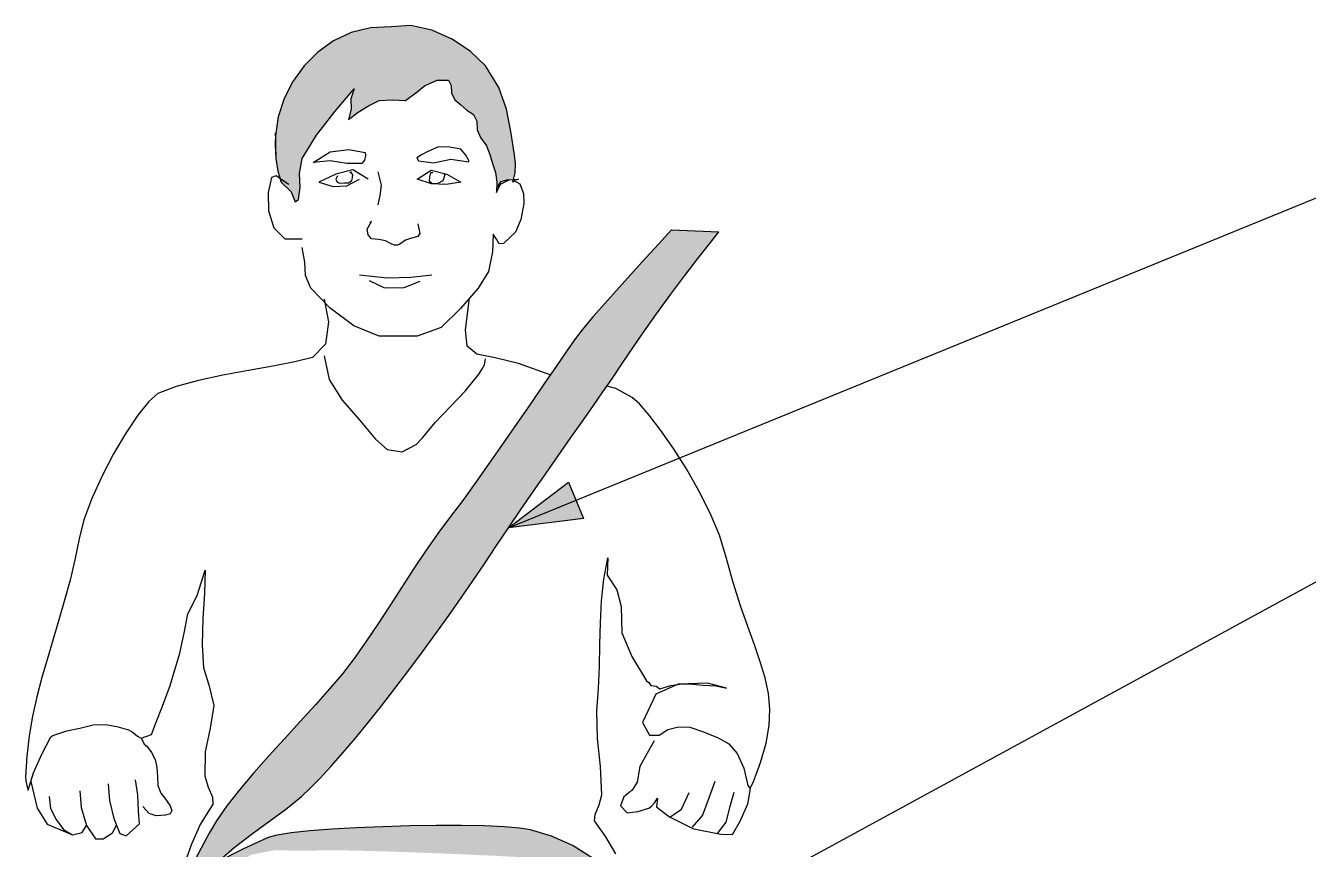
# Model space of a CAD drawing. Extents: x 0 to 170, y 0 to 235.
# Drawn here: x 36.71 to 80.63, y 115.57 to 143.79 of the extents above; entities that cross this region are included whole.
import ezdxf

# ---------------------------------------------------------------- set-up
doc = ezdxf.new("R2010")
doc.units = 0
for name, color, linetype in [('00.1-SYMBOLS', 3, 'CONTINUOUS'), ('00.3-HATCHING', 3, 'CONTINUOUS'), ('001-SYMBOLS', 2, 'CONTINUOUS'), ('01.4-CONTINUOUS-035', 7, 'CONTINUOUS')]:
    doc.layers.add(name, color=color, linetype=linetype)
doc.styles.add('Latin-2-5', font='ISOCP.SHX', dxfattribs={"height": 2.5})
doc.dimstyles.new('ISO129', dxfattribs={"dimscale": 0, "dimtxt": 2.5, "dimasz": 2.5, "dimexe": 1.5, "dimexo": 0, "dimgap": 1.5, "dimtad": 1, "dimdsep": 46, "dimlunit": 6, "dimtxsty": 'Latin-2-5', "dimcen": 2.5, "dimclrd": 256, "dimclre": 256, "dimclrt": 256, "dimaunit": 1, "dimadec": 0, "dimazin": 0, "dimtfac": 2.5, "dimtdec": 1, "dimtmove": 0, "dimatfit": 3, "dimfxl": 1, "dimtolj": 1, "dimtzin": 0, "dimarcsym": 0})

# ---------------------------------------------------------------- blocks, each defined once
blk = doc.blocks.new('FL30°')
at = {"layer": '001-SYMBOLS'}
blk.add_hatch(color=0, dxfattribs=at).paths.add_polyline_path([(0, 0), (-1, 0.268), (-1, -0.268)])
at = {"layer": '001-SYMBOLS', "color": 0}
for p, q in [((-1, 0.268), (0, 0)), ((-1, -0.268), (-1, 0.268)), ((-1, -0.268), (-1, 0.268)), ((0, 0), (-1, -0.268))]:
    blk.add_line(p, q, dxfattribs=at)

msp = doc.modelspace()

# ---------------------------------------------------------------- hatches: boundary and pattern name
at = {"layer": '00.3-HATCHING'}
for points in [[(50.369, 141.734), (50.797, 141.928), (51.184, 141.925), (51.282, 141.745), (51.284, 141.487), (51.399, 141.252), (51.608, 141.078), (51.818, 140.898), (52.045, 140.741), (52.161, 140.521), (52.17, 140.217), (52.287, 139.961), (52.487, 139.677), (52.598, 139.375), (52.691, 139.073), (52.797, 138.761), (52.844, 138.425), (52.833, 138.224), (52.99, 138.456), (53.226, 138.515), (53.315, 138.511), (53.411, 138.52), (53.464, 138.749), (53.478, 139.065), (53.444, 139.369), (53.319, 140.162), (53.168, 140.93), (52.907, 141.677), (52.448, 142.409), (51.937, 142.903), (51.308, 143.325), (50.612, 143.634), (49.899, 143.79), (49.22, 143.755), (48.514, 143.719), (47.854, 143.552), (47.25, 143.269), (46.709, 142.886), (46.241, 142.418), (45.854, 141.881), (45.556, 141.291), (45.357, 140.664), (45.264, 140.009), (45.262, 139.685), (45.277, 139.241), (45.345, 138.804), (45.453, 138.427), (45.798, 138.1), (45.933, 137.75), (46.045, 137.835), (46.104, 138.252), (46.085, 138.728), (46.179, 139.234), (46.67, 140.041), (47.303, 140.859), (47.955, 141.629), (47.847, 141.285), (47.858, 140.924), (47.767, 140.58), (48.099, 140.831), (48.448, 141.046), (48.816, 141.225), (49.259, 141.248), (49.719, 141.229), (50.108, 141.521)], [(55.356, 129.643), (55.75, 130.204), (56.124, 130.739), (56.475, 131.244), (56.799, 131.714), (57.09, 132.146), (57.345, 132.535), (57.813, 133.223), (58.305, 133.915), (58.8, 134.591), (59.281, 135.23), (59.727, 135.813), (60.12, 136.32), (60.44, 136.732), (58.826, 136.793), (58.372, 136.302), (57.817, 135.696), (57.22, 135.039), (56.639, 134.39), (56.132, 133.813), (55.758, 133.369), (55.537, 133.071), (55.238, 132.646), (54.873, 132.119), (54.456, 131.513), (54.003, 130.851), (53.527, 130.157), (53.041, 129.454), (52.561, 128.765), (52.1, 128.114), (51.672, 127.524), (51.292, 127.019), (50.856, 126.436), (50.427, 125.823), (50.005, 125.192), (49.588, 124.551), (49.175, 123.913), (48.766, 123.286), (48.36, 122.682), (47.955, 122.112), (47.552, 121.584), (47.116, 121.071), (46.629, 120.523), (46.107, 119.951), (45.568, 119.364), (45.031, 118.773), (44.512, 118.186), (44.03, 117.614), (43.602, 117.066), (43.247, 116.553), (42.995, 116.128), (42.713, 115.615), (42.408, 115.029), (42.083, 114.385), (41.744, 113.698), (41.397, 112.981), (41.249, 112.673), (41.39, 112.559), (41.471, 112.248), (41.389, 111.749), (41.637, 112.41), (41.848, 112.988), (42.036, 113.459), (42.372, 114.088), (42.8, 114.651), (43.301, 115.163), (43.852, 115.635), (44.434, 116.08), (45.025, 116.512), (45.605, 116.943), (46.153, 117.387), (46.454, 117.666), (46.794, 118.012), (47.168, 118.419), (47.572, 118.879), (47.998, 119.385), (48.443, 119.929), (48.9, 120.504), (49.833, 121.717), (50.298, 122.34), (50.755, 122.964), (51.198, 123.582), (51.622, 124.186), (52.023, 124.769), (52.395, 125.324), (52.81, 125.954), (53.236, 126.586), (53.666, 127.217), (54.097, 127.842), (54.525, 128.458), (54.946, 129.059)], [(53.628, 116.317), (53.097, 116.36), (52.422, 116.388), (51.635, 116.401), (50.771, 116.4), (49.862, 116.386), (48.942, 116.36), (48.042, 116.322), (47.197, 116.273), (46.44, 116.215), (45.803, 116.147), (45.319, 116.071), (45.022, 115.988), (44.174, 115.601), (43.301, 115.163), (42.8, 114.651), (42.372, 114.088), (42.036, 113.459), (41.919, 113.166), (42.345, 113.694), (42.924, 114.215), (43.623, 114.858), (44.429, 115.39), (45.248, 115.547), (45.981, 115.527), (46.529, 115.53), (46.79, 115.544), (47.262, 115.544), (47.906, 115.533), (48.681, 115.513), (49.546, 115.486), (50.461, 115.453), (51.385, 115.416), (52.279, 115.377), (53.101, 115.337), (53.812, 115.299), (54.37, 115.264), (54.735, 115.234), (55.385, 114.966), (55.872, 114.377), (56.309, 113.611), (56.807, 112.813), (57.067, 112.376), (57.397, 111.721), (57.773, 110.909), (58.172, 110.004), (58.573, 109.066), (58.952, 108.16), (59.286, 107.346), (59.553, 106.688), (59.73, 106.247), (59.794, 106.086), (59.605, 107.943), (60.063, 108.051), (59.309, 108.992), (59.605, 109.261), (59.402, 109.699), (59.076, 110.323), (58.672, 111.071), (58.236, 111.878), (57.812, 112.682), (57.447, 113.418), (57.184, 114.024), (56.773, 114.695), (56.173, 115.255), (55.458, 115.703), (54.703, 116.038), (53.982, 116.257)]]:
    msp.add_hatch(color=256, dxfattribs=at).paths.add_polyline_path(points)

# ---------------------------------------------------------------- linework, layer by layer
at = {"layer": '01.4-CONTINUOUS-035'}
for p, q in [((48.514, 143.719), (47.854, 143.552)), ((48.514, 143.719), (47.854, 143.552)), ((49.22, 143.755), (48.514, 143.719)), ((49.22, 143.755), (48.514, 143.719)), ((49.899, 143.79), (49.22, 143.755)), ((49.899, 143.79), (49.22, 143.755)), ((50.612, 143.634), (49.899, 143.79)), ((50.612, 143.634), (49.899, 143.79)), ((51.308, 143.325), (50.612, 143.634)), ((51.308, 143.325), (50.612, 143.634)), ((47.25, 143.269), (46.709, 142.886)), ((47.25, 143.269), (46.709, 142.886)), ((47.854, 143.552), (47.25, 143.269)), ((47.854, 143.552), (47.25, 143.269)), ((51.937, 142.903), (51.308, 143.325)), ((51.937, 142.903), (51.308, 143.325)), ((46.709, 142.886), (46.241, 142.418)), ((46.709, 142.886), (46.241, 142.418)), ((52.448, 142.409), (51.937, 142.903)), ((52.448, 142.409), (51.937, 142.903)), ((46.241, 142.418), (45.854, 141.881)), ((46.241, 142.418), (45.854, 141.881)), ((52.907, 141.677), (52.448, 142.409)), ((52.907, 141.677), (52.448, 142.409)), ((45.854, 141.881), (45.556, 141.291)), ((45.854, 141.881), (45.556, 141.291)), ((50.369, 141.734), (50.797, 141.928)), ((50.369, 141.734), (50.797, 141.928)), ((50.797, 141.928), (51.184, 141.925)), ((50.797, 141.928), (51.184, 141.925)), ((51.184, 141.925), (51.282, 141.745)), ((51.184, 141.925), (51.282, 141.745)), ((47.303, 140.859), (47.955, 141.629)), ((47.303, 140.859), (47.955, 141.629)), ((47.955, 141.629), (47.847, 141.285)), ((47.955, 141.629), (47.847, 141.285)), ((49.719, 141.229), (50.108, 141.521)), ((49.719, 141.229), (50.108, 141.521)), ((50.108, 141.521), (50.369, 141.734)), ((50.108, 141.521), (50.369, 141.734)), ((51.282, 141.745), (51.284, 141.487)), ((51.282, 141.745), (51.284, 141.487)), ((51.284, 141.487), (51.399, 141.252)), ((51.284, 141.487), (51.399, 141.252)), ((53.168, 140.93), (52.907, 141.677)), ((53.168, 140.93), (52.907, 141.677)), ((45.556, 141.291), (45.357, 140.664)), ((45.556, 141.291), (45.357, 140.664)), ((47.847, 141.285), (47.858, 140.924)), ((47.847, 141.285), (47.858, 140.924)), ((48.099, 140.831), (48.448, 141.046)), ((48.099, 140.831), (48.448, 141.046)), ((48.448, 141.046), (48.816, 141.225)), ((48.448, 141.046), (48.816, 141.225)), ((48.816, 141.225), (49.259, 141.248)), ((48.816, 141.225), (49.259, 141.248)), ((49.259, 141.248), (49.719, 141.229)), ((49.259, 141.248), (49.719, 141.229)), ((51.399, 141.252), (51.608, 141.078)), ((51.399, 141.252), (51.608, 141.078)), ((51.608, 141.078), (51.818, 140.898)), ((51.608, 141.078), (51.818, 140.898)), ((45.357, 140.664), (45.265, 140.015)), ((45.357, 140.664), (45.265, 140.015)), ((46.67, 140.041), (47.303, 140.859)), ((46.67, 140.041), (47.303, 140.859)), ((47.858, 140.924), (47.767, 140.58)), ((47.858, 140.924), (47.767, 140.58)), ((47.767, 140.58), (48.099, 140.831)), ((47.767, 140.58), (48.099, 140.831)), ((51.818, 140.898), (52.045, 140.741)), ((51.818, 140.898), (52.045, 140.741)), ((52.045, 140.741), (52.161, 140.521)), ((52.045, 140.741), (52.161, 140.521)), ((53.319, 140.162), (53.168, 140.93)), ((53.319, 140.162), (53.168, 140.93)), ((45.265, 140.122), (45.25, 139.685)), ((45.265, 140.122), (45.262, 139.685)), ((45.265, 140.094), (45.265, 140.122)), ((45.265, 140.094), (45.265, 140.122)), ((52.161, 140.521), (52.17, 140.217)), ((52.161, 140.521), (52.17, 140.217)), ((52.17, 140.217), (52.287, 139.961)), ((52.17, 140.217), (52.287, 139.961)), ((53.444, 139.369), (53.319, 140.162)), ((53.444, 139.369), (53.319, 140.162)), ((45.25, 139.685), (45.271, 139.241)), ((45.262, 139.685), (45.277, 139.241)), ((45.265, 140.061), (45.265, 140.094)), ((45.265, 140.043), (45.265, 140.094)), ((45.265, 140.015), (45.265, 140.061)), ((45.265, 140.015), (45.265, 140.043)), ((46.179, 139.234), (46.67, 140.041)), ((46.179, 139.234), (46.67, 140.041)), ((52.287, 139.961), (52.487, 139.677)), ((52.287, 139.961), (52.487, 139.677)), ((52.487, 139.677), (52.598, 139.375)), ((52.487, 139.677), (52.598, 139.375)), ((45.271, 139.241), (45.345, 138.804)), ((45.277, 139.241), (45.345, 138.804)), ((46.085, 138.728), (46.179, 139.234)), ((46.085, 138.728), (46.179, 139.234)), ((46.556, 139.1), (47.13, 139.472)), ((47.13, 139.472), (47.776, 139.544)), ((47.776, 139.544), (48.332, 139.45)), ((48.34, 139.346), (48.306, 139.177)), ((48.332, 139.45), (48.34, 139.346)), ((50.257, 139.363), (50.102, 139.267)), ((50.102, 139.267), (50.161, 139.154)), ((50.484, 139.477), (50.257, 139.363)), ((50.849, 139.635), (50.484, 139.477)), ((51.232, 139.632), (50.849, 139.635)), ((51.614, 139.557), (51.232, 139.632)), ((51.78, 139.35), (51.614, 139.557)), ((51.879, 139.173), (51.78, 139.35)), ((52.598, 139.375), (52.691, 139.073)), ((52.598, 139.375), (52.691, 139.073)), ((53.478, 139.065), (53.444, 139.369)), ((53.478, 139.065), (53.444, 139.369)), ((45.345, 138.804), (45.453, 138.427)), ((47.132, 139.159), (46.556, 139.1)), ((47.702, 139.068), (47.132, 139.159)), ((47.91, 138.848), (47.327, 138.706)), ((48.224, 139.073), (47.702, 139.068)), ((48.44, 138.535), (47.91, 138.848)), ((48.306, 139.177), (48.224, 139.073)), ((50.108, 138.535), (50.594, 138.836)), ((50.161, 139.154), (50.674, 139.087)), ((50.594, 138.836), (51.128, 138.7)), ((50.674, 139.087), (51.264, 139.212)), ((51.264, 139.212), (51.883, 139.127)), ((51.883, 139.127), (51.879, 139.173)), ((52.691, 139.073), (52.797, 138.761)), ((52.691, 139.073), (52.797, 138.761)), ((53.464, 138.749), (53.478, 139.065)), ((53.464, 138.749), (53.478, 139.065)), ((45.13, 138.589), (45.009, 138.073)), ((45.284, 138.651), (45.13, 138.589)), ((45.497, 138.499), (45.284, 138.651)), ((45.453, 138.427), (45.798, 138.1)), ((45.453, 138.427), (45.798, 138.1)), ((45.722, 138.347), (45.497, 138.499)), ((46.104, 138.252), (46.085, 138.728)), ((46.104, 138.252), (46.085, 138.728)), ((47.327, 138.706), (46.744, 138.427)), ((46.744, 138.427), (47.233, 138.282)), ((47.39, 138.643), (47.327, 138.526)), ((47.327, 138.526), (47.372, 138.427)), ((47.372, 138.427), (47.471, 138.4)), ((47.471, 138.4), (47.623, 138.403)), ((47.623, 138.403), (47.776, 138.406)), ((47.709, 138.304), (48.144, 138.535)), ((47.776, 138.406), (47.874, 138.481)), ((47.82, 138.757), (47.794, 138.75)), ((47.84, 138.77), (47.82, 138.757)), ((47.848, 138.777), (47.84, 138.77)), ((47.908, 138.682), (47.848, 138.777)), ((47.874, 138.481), (47.903, 138.576)), ((47.903, 138.576), (47.908, 138.682)), ((48.762, 138.777), (48.882, 138.329)), ((50.6, 138.375), (50.108, 138.535)), ((50.531, 138.606), (50.527, 138.473)), ((50.527, 138.473), (50.619, 138.4)), ((50.565, 138.75), (50.531, 138.606)), ((50.586, 138.75), (50.565, 138.75)), ((50.625, 138.75), (50.586, 138.75)), ((51.104, 138.354), (50.6, 138.375)), ((50.619, 138.4), (50.815, 138.381)), ((50.646, 138.75), (50.625, 138.75)), ((50.815, 138.381), (51.006, 138.482)), ((51.006, 138.482), (51.076, 138.696)), ((51.036, 138.696), (51.022, 138.696)), ((51.062, 138.696), (51.036, 138.696)), ((51.076, 138.696), (51.062, 138.696)), ((51.614, 138.427), (51.104, 138.354)), ((51.128, 138.7), (51.614, 138.427)), ((52.797, 138.761), (52.844, 138.425)), ((52.797, 138.761), (52.844, 138.425)), ((52.825, 138.212), (52.99, 138.456)), ((52.844, 138.425), (52.825, 138.078)), ((52.844, 138.425), (52.825, 138.078)), ((52.825, 138.078), (52.967, 138.358)), ((52.825, 138.078), (52.967, 138.358)), ((52.967, 138.358), (53.258, 138.506)), ((52.967, 138.358), (53.258, 138.506)), ((52.99, 138.456), (53.226, 138.515)), ((53.226, 138.515), (53.39, 138.508)), ((53.258, 138.506), (53.579, 138.535)), ((53.258, 138.506), (53.579, 138.535)), ((53.39, 138.427), (53.464, 138.749)), ((53.39, 138.427), (53.464, 138.749)), ((53.39, 138.508), (53.631, 138.37)), ((53.445, 138.503), (53.39, 138.427)), ((53.445, 138.503), (53.39, 138.427)), ((53.524, 138.513), (53.445, 138.503)), ((53.524, 138.513), (53.445, 138.503)), ((53.579, 138.535), (53.524, 138.513)), ((53.579, 138.535), (53.524, 138.513)), ((53.631, 138.37), (53.759, 138.036)), ((45.009, 138.073), (45.023, 137.443)), ((45.798, 138.1), (45.933, 137.75)), ((45.798, 138.1), (45.933, 137.75)), ((46.045, 137.835), (46.104, 138.252)), ((46.045, 137.835), (46.104, 138.252)), ((47.233, 138.282), (47.709, 138.304)), ((48.84, 137.97), (48.762, 137.647)), ((48.882, 138.329), (48.84, 137.97)), ((53.759, 138.036), (53.767, 137.701)), ((45.933, 137.75), (46.045, 137.835)), ((45.933, 137.75), (46.045, 137.835)), ((53.767, 137.701), (53.663, 137.154)), ((45.023, 137.443), (45.202, 136.861)), ((48.404, 136.821), (48.547, 137.082)), ((48.513, 137.054), (48.493, 137.028)), ((48.527, 137.074), (48.513, 137.054)), ((48.547, 137.082), (48.527, 137.074)), ((53.663, 137.154), (53.476, 136.714)), ((45.202, 136.861), (45.577, 136.489)), ((48.44, 136.626), (48.404, 136.821)), ((48.547, 136.49), (48.44, 136.626)), ((50.135, 137.001), (50.176, 136.83)), ((50.2, 136.67), (50.135, 136.571)), ((50.176, 136.83), (50.2, 136.67)), ((52.718, 136.652), (52.693, 136.045)), ((52.718, 136.652), (52.693, 136.045)), ((52.832, 136.472), (52.718, 136.652)), ((53.476, 136.714), (53.067, 136.329)), ((58.826, 136.793), (58.372, 136.302)), ((58.826, 136.793), (60.44, 136.732)), ((60.12, 136.32), (60.44, 136.732)), ((45.577, 136.489), (46.179, 136.49)), ((46.262, 135.688), (46.179, 136.194)), ((46.262, 135.688), (46.179, 136.194)), ((48.8, 136.465), (48.547, 136.49)), ((49.029, 136.416), (48.8, 136.465)), ((49.247, 136.302), (49.029, 136.416)), ((49.34, 136.266), (49.247, 136.302)), ((49.44, 136.266), (49.34, 136.266)), ((49.516, 136.302), (49.44, 136.266)), ((49.712, 136.437), (49.516, 136.302)), ((49.92, 136.507), (49.712, 136.437)), ((50.135, 136.571), (49.92, 136.507)), ((52.917, 136.311), (52.832, 136.472)), ((53.067, 136.329), (52.917, 136.311)), ((58.372, 136.302), (57.817, 135.696)), ((59.727, 135.813), (60.12, 136.32)), ((52.693, 136.045), (52.554, 135.366)), ((52.693, 136.045), (52.554, 135.366)), ((59.281, 135.23), (59.727, 135.813)), ((46.285, 135.229), (46.262, 135.688)), ((46.285, 135.229), (46.262, 135.688)), ((52.554, 135.366), (52.206, 134.795)), ((52.554, 135.366), (52.206, 134.795)), ((57.817, 135.696), (57.22, 135.039)), ((46.475, 134.795), (46.285, 135.229)), ((46.475, 134.795), (46.285, 135.229)), ((48.144, 135.252), (49.084, 135.151)), ((48.466, 135.064), (48.992, 134.812)), ((49.084, 135.151), (49.893, 135.175)), ((49.672, 134.823), (50.215, 135.037)), ((49.893, 135.175), (50.619, 135.252)), ((57.22, 135.039), (56.639, 134.39)), ((58.8, 134.591), (59.281, 135.23)), ((47.13, 134.118), (46.475, 134.795)), ((47.13, 134.118), (46.475, 134.795)), ((46.933, 134.418), (47.079, 133.645)), ((46.933, 134.418), (47.079, 133.645)), ((48.992, 134.812), (49.672, 134.823)), ((52.206, 134.795), (51.596, 134.106)), ((52.206, 134.795), (51.596, 134.106)), ((51.768, 133.376), (51.901, 134.451)), ((56.639, 134.39), (56.132, 133.813)), ((58.305, 133.915), (58.8, 134.591)), ((47.946, 133.508), (47.13, 134.118)), ((47.946, 133.508), (47.13, 134.118)), ((51.596, 134.106), (50.933, 133.448)), ((51.596, 134.106), (50.933, 133.448)), ((47.079, 133.645), (46.975, 132.878)), ((47.079, 133.645), (46.975, 132.878)), ((56.132, 133.813), (55.758, 133.369)), ((57.813, 133.223), (58.305, 133.915)), ((48.816, 133.154), (47.946, 133.508)), ((48.816, 133.154), (47.946, 133.508)), ((49.211, 133.154), (48.816, 133.154)), ((49.211, 133.154), (48.816, 133.154)), ((49.677, 133.154), (49.211, 133.154)), ((49.677, 133.154), (49.211, 133.154)), ((50.108, 133.154), (49.677, 133.154)), ((50.108, 133.154), (49.677, 133.154)), ((50.933, 133.448), (50.108, 133.154)), ((50.933, 133.448), (50.108, 133.154)), ((51.829, 132.806), (51.768, 133.376)), ((51.829, 132.806), (51.768, 133.376)), ((55.758, 133.369), (55.537, 133.071)), ((57.345, 132.535), (57.813, 133.223)), ((46.975, 132.878), (46.529, 132.427)), ((46.975, 132.878), (46.529, 132.427)), ((52.153, 132.535), (51.829, 132.806)), ((52.153, 132.535), (51.829, 132.806)), ((55.238, 132.646), (54.873, 132.119)), ((55.537, 133.071), (55.238, 132.646)), ((45.921, 132.273), (45.17, 132.125)), ((45.921, 132.273), (45.17, 132.125)), ((46.529, 132.427), (45.921, 132.273)), ((46.529, 132.427), (45.921, 132.273)), ((46.933, 132.481), (47.1, 131.668)), ((52.787, 132.409), (52.153, 132.535)), ((52.787, 132.409), (52.153, 132.535)), ((52.423, 132.175), (52.448, 132.373)), ((53.583, 132.215), (52.787, 132.409)), ((53.583, 132.215), (52.787, 132.409)), ((54.672, 131.827), (53.583, 132.215)), ((57.09, 132.146), (57.345, 132.535)), ((43.465, 131.818), (42.621, 131.64)), ((43.465, 131.818), (42.621, 131.64)), ((44.333, 131.977), (43.465, 131.818)), ((44.333, 131.977), (43.465, 131.818)), ((45.17, 132.125), (44.333, 131.977)), ((45.17, 132.125), (44.333, 131.977)), ((51.753, 131.268), (52.233, 131.862)), ((52.233, 131.862), (52.331, 132.007)), ((52.331, 132.007), (52.423, 132.175)), ((54.873, 132.119), (54.456, 131.513)), ((56.799, 131.714), (57.09, 132.146)), ((41.857, 131.433), (41.229, 131.19)), ((41.857, 131.433), (41.229, 131.19)), ((42.621, 131.64), (41.857, 131.433)), ((42.621, 131.64), (41.857, 131.433)), ((47.1, 131.668), (47.545, 130.964)), ((54.456, 131.513), (54.003, 130.851)), ((56.475, 131.244), (56.799, 131.714)), ((56.918, 131.362), (56.607, 131.436)), ((57.48, 131.055), (56.918, 131.362)), ((57.48, 131.055), (56.918, 131.362)), ((40.923, 130.91), (40.551, 130.442)), ((40.923, 130.91), (40.551, 130.442)), ((41.229, 131.19), (40.923, 130.91)), ((41.229, 131.19), (40.923, 130.91)), ((47.545, 130.964), (48.121, 130.305)), ((51.243, 130.734), (51.753, 131.268)), ((56.124, 130.739), (56.475, 131.244)), ((57.723, 130.831), (57.48, 131.055)), ((57.723, 130.831), (57.48, 131.055)), ((40.551, 130.442), (40.141, 129.832)), ((40.551, 130.442), (40.141, 129.832)), ((50.727, 130.194), (51.243, 130.734)), ((54.003, 130.851), (53.527, 130.157)), ((55.75, 130.204), (56.124, 130.739)), ((58.056, 130.445), (57.723, 130.831)), ((58.056, 130.445), (57.723, 130.831)), ((58.453, 129.927), (58.056, 130.445)), ((58.453, 129.927), (58.056, 130.445)), ((48.121, 130.305), (48.682, 129.629)), ((50.517, 129.939), (50.727, 130.194)), ((53.527, 130.157), (53.041, 129.454)), ((55.356, 129.643), (55.75, 130.204)), ((40.141, 129.832), (39.722, 129.125)), ((40.141, 129.832), (39.722, 129.125)), ((48.682, 129.629), (49.092, 129.269)), ((50.081, 129.441), (50.308, 129.678)), ((50.308, 129.678), (50.517, 129.939)), ((54.946, 129.059), (55.356, 129.643)), ((58.888, 129.305), (58.453, 129.927)), ((58.888, 129.305), (58.453, 129.927)), ((39.722, 129.125), (39.323, 128.364)), ((39.722, 129.125), (39.323, 128.364)), ((49.092, 129.269), (49.598, 129.191)), ((49.598, 129.191), (50.081, 129.441)), ((53.041, 129.454), (52.561, 128.765)), ((59.333, 128.606), (58.888, 129.305)), ((59.333, 128.606), (58.888, 129.305)), ((52.561, 128.765), (52.1, 128.114)), ((54.525, 128.458), (54.946, 129.059)), ((39.323, 128.364), (38.974, 127.595)), ((39.323, 128.364), (38.974, 127.595)), ((54.097, 127.842), (54.525, 128.458)), ((59.762, 127.86), (59.333, 128.606)), ((59.762, 127.86), (59.333, 128.606)), ((52.1, 128.114), (51.672, 127.524)), ((53.666, 127.217), (54.097, 127.842)), ((60.147, 127.095), (59.762, 127.86)), ((60.147, 127.095), (59.762, 127.86)), ((38.974, 127.595), (38.702, 126.863)), ((38.974, 127.595), (38.702, 126.863)), ((51.672, 127.524), (51.292, 127.019)), ((51.292, 127.019), (50.856, 126.436)), ((53.236, 126.586), (53.666, 127.217)), ((60.463, 126.339), (60.147, 127.095)), ((60.463, 126.339), (60.147, 127.095)), ((38.702, 126.863), (38.538, 126.212)), ((38.702, 126.863), (38.538, 126.212)), ((52.81, 125.954), (53.236, 126.586)), ((38.538, 126.212), (38.396, 125.491)), ((38.538, 126.212), (38.396, 125.491)), ((50.856, 126.436), (50.427, 125.823)), ((60.682, 125.62), (60.463, 126.339)), ((60.682, 125.62), (60.463, 126.339)), ((50.427, 125.823), (50.005, 125.192)), ((52.395, 125.324), (52.81, 125.954)), ((60.93, 124.713), (60.682, 125.62)), ((60.93, 124.713), (60.682, 125.62)), ((38.396, 125.491), (38.229, 124.79)), ((38.396, 125.491), (38.229, 124.79)), ((50.005, 125.192), (49.588, 124.551)), ((52.023, 124.769), (52.395, 125.324)), ((56.508, 124.827), (56.646, 125.566)), ((56.508, 124.827), (56.646, 125.566)), ((56.646, 125.566), (56.615, 124.966)), ((56.646, 125.566), (56.615, 124.966)), ((38.229, 124.79), (38.044, 124.106)), ((38.229, 124.79), (38.044, 124.106)), ((42.58, 124.275), (42.858, 125.139)), ((42.858, 125.139), (42.828, 124.353)), ((42.858, 125.139), (42.828, 124.353)), ((51.622, 124.186), (52.023, 124.769)), ((56.428, 124.084), (56.508, 124.827)), ((56.428, 124.084), (56.508, 124.827)), ((56.615, 124.966), (56.955, 124.462)), ((56.615, 124.966), (56.955, 124.462)), ((42.828, 124.353), (42.776, 123.468)), ((42.828, 124.353), (42.776, 123.468)), ((49.588, 124.551), (49.175, 123.913)), ((56.955, 124.462), (57.103, 123.898)), ((56.955, 124.462), (57.103, 123.898)), ((61.183, 123.916), (60.93, 124.713)), ((61.183, 123.916), (60.93, 124.713)), ((38.044, 124.106), (37.849, 123.435)), ((38.044, 124.106), (37.849, 123.435)), ((42.263, 123.638), (42.58, 124.275)), ((42.263, 123.638), (42.58, 124.275)), ((49.175, 123.913), (48.766, 123.286)), ((51.198, 123.582), (51.622, 124.186)), ((56.387, 123.338), (56.428, 124.084)), ((56.387, 123.338), (56.428, 124.084)), ((57.103, 123.898), (57.117, 122.99)), ((57.103, 123.898), (57.117, 122.99)), ((61.43, 123.21), (61.183, 123.916)), ((61.43, 123.21), (61.183, 123.916)), ((37.849, 123.435), (37.649, 122.773)), ((37.849, 123.435), (37.649, 122.773)), ((42.144, 123.037), (42.263, 123.638)), ((42.144, 123.037), (42.263, 123.638)), ((42.776, 123.468), (42.75, 122.583)), ((42.776, 123.468), (42.75, 122.583)), ((50.755, 122.964), (51.198, 123.582)), ((41.99, 122.291), (42.144, 123.037)), ((41.99, 122.291), (42.144, 123.037)), ((48.766, 123.286), (48.36, 122.682)), ((56.369, 122.588), (56.387, 123.338)), ((56.369, 122.588), (56.387, 123.338)), ((57.117, 122.99), (57.466, 122.178)), ((57.117, 122.99), (57.466, 122.178)), ((61.661, 122.577), (61.43, 123.21)), ((61.661, 122.577), (61.43, 123.21)), ((37.649, 122.773), (37.452, 122.116)), ((37.649, 122.773), (37.452, 122.116)), ((42.75, 122.583), (42.801, 121.797)), ((42.75, 122.583), (42.801, 121.797)), ((48.36, 122.682), (47.955, 122.112)), ((50.298, 122.34), (50.755, 122.964)), ((56.356, 121.835), (56.369, 122.588)), ((56.356, 121.835), (56.369, 122.588)), ((61.863, 121.995), (61.661, 122.577)), ((61.863, 121.995), (61.661, 122.577)), ((37.452, 122.116), (37.264, 121.46)), ((37.452, 122.116), (37.264, 121.46)), ((41.651, 121.192), (41.99, 122.291)), ((41.651, 121.192), (41.99, 122.291)), ((47.955, 122.112), (47.552, 121.584)), ((49.833, 121.717), (50.298, 122.34)), ((57.466, 122.178), (57.964, 121.342)), ((57.466, 122.178), (57.964, 121.342)), ((42.801, 121.797), (42.978, 121.208)), ((42.801, 121.797), (42.978, 121.208)), ((48.9, 120.504), (49.833, 121.717)), ((56.328, 121.079), (56.356, 121.835)), ((56.328, 121.079), (56.356, 121.835)), ((62.025, 121.448), (61.863, 121.995)), ((62.025, 121.448), (61.863, 121.995)), ((37.264, 121.46), (37.093, 120.801)), ((37.264, 121.46), (37.093, 120.801)), ((47.552, 121.584), (47.116, 121.071)), ((57.964, 121.342), (58.045, 121.288)), ((57.964, 121.342), (58.045, 121.288)), ((58.045, 121.288), (58.119, 121.185)), ((58.045, 121.288), (58.119, 121.185)), ((59.046, 121.233), (58.287, 120.885)), ((59.046, 121.233), (58.287, 120.885)), ((58.798, 121.187), (59.175, 121.246)), ((58.798, 121.187), (59.175, 121.246)), ((60.057, 121.271), (59.046, 121.233)), ((60.057, 121.271), (59.046, 121.233)), ((59.175, 121.246), (59.552, 121.234)), ((59.175, 121.246), (59.552, 121.234)), ((59.552, 121.234), (59.905, 121.2)), ((59.552, 121.234), (59.905, 121.2)), ((60.709, 121.1), (60.057, 121.271)), ((60.709, 121.1), (60.057, 121.271)), ((62.138, 120.915), (62.025, 121.448)), ((62.138, 120.915), (62.025, 121.448)), ((37.093, 120.801), (36.945, 120.136)), ((37.093, 120.801), (36.945, 120.136)), ((41.39, 120.481), (41.651, 121.192)), ((41.39, 120.481), (41.651, 121.192)), ((42.978, 121.208), (43.146, 120.5)), ((42.978, 121.208), (43.146, 120.5)), ((47.116, 121.071), (46.629, 120.523)), ((56.269, 120.32), (56.328, 121.079)), ((56.269, 120.32), (56.328, 121.079)), ((58.287, 120.885), (57.825, 119.918)), ((58.287, 120.885), (57.825, 119.918)), ((58.119, 121.185), (58.294, 121.159)), ((58.119, 121.185), (58.294, 121.159)), ((58.294, 121.159), (58.422, 121.073)), ((58.294, 121.159), (58.422, 121.073)), ((58.422, 121.073), (58.798, 121.187)), ((58.422, 121.073), (58.798, 121.187)), ((59.905, 121.2), (60.355, 121.171)), ((59.905, 121.2), (60.355, 121.171)), ((60.355, 121.171), (60.709, 121.1)), ((60.355, 121.171), (60.709, 121.1)), ((62.189, 120.377), (62.138, 120.915)), ((62.189, 120.377), (62.138, 120.915)), ((41.178, 119.926), (41.39, 120.481)), ((41.178, 119.926), (41.39, 120.481)), ((43.146, 120.5), (43.031, 119.728)), ((43.146, 120.5), (43.031, 119.728)), ((46.629, 120.523), (46.107, 119.951)), ((48.443, 119.929), (48.9, 120.504)), ((62.168, 119.816), (62.189, 120.377)), ((62.168, 119.816), (62.189, 120.377)), ((36.945, 120.136), (36.827, 119.459)), ((36.945, 120.136), (36.827, 119.459)), ((41.019, 119.503), (41.178, 119.926)), ((41.019, 119.503), (41.178, 119.926)), ((46.107, 119.951), (45.568, 119.364)), ((47.998, 119.385), (48.443, 119.929)), ((56.287, 119.37), (56.269, 120.32)), ((56.287, 119.37), (56.269, 120.32)), ((57.825, 119.918), (58.068, 119.484)), ((57.825, 119.918), (58.068, 119.484)), ((36.827, 119.459), (36.746, 118.769)), ((36.827, 119.459), (36.746, 118.769)), ((37.576, 119.43), (37.635, 119.47)), ((37.576, 119.43), (37.635, 119.47)), ((37.635, 119.47), (37.677, 119.486)), ((37.635, 119.47), (37.677, 119.486)), ((37.677, 119.486), (38.116, 119.63)), ((37.677, 119.486), (38.116, 119.63)), ((38.116, 119.63), (38.566, 119.727)), ((38.116, 119.63), (38.566, 119.727)), ((38.566, 119.727), (39.022, 119.835)), ((38.566, 119.727), (39.022, 119.835)), ((39.022, 119.835), (39.438, 119.853)), ((39.022, 119.835), (39.438, 119.853)), ((39.438, 119.853), (39.836, 119.782)), ((39.438, 119.853), (39.836, 119.782)), ((39.836, 119.782), (40.233, 119.674)), ((39.836, 119.782), (40.233, 119.674)), ((40.233, 119.674), (40.393, 119.579)), ((40.233, 119.674), (40.393, 119.579)), ((40.393, 119.579), (40.54, 119.455)), ((40.393, 119.579), (40.54, 119.455)), ((40.664, 119.378), (41.019, 119.503)), ((40.664, 119.378), (41.019, 119.503)), ((43.031, 119.728), (42.857, 118.915)), ((43.031, 119.728), (42.857, 118.915)), ((58.068, 119.484), (58.395, 119.486)), ((58.068, 119.484), (58.395, 119.486)), ((58.395, 119.486), (58.691, 119.681)), ((58.395, 119.486), (58.691, 119.681)), ((58.691, 119.681), (59.058, 119.775)), ((58.691, 119.681), (59.058, 119.775)), ((59.058, 119.775), (59.444, 119.755)), ((59.058, 119.775), (59.444, 119.755)), ((59.444, 119.755), (59.918, 119.602)), ((59.444, 119.755), (59.918, 119.602)), ((59.918, 119.602), (60.423, 119.396)), ((59.918, 119.602), (60.423, 119.396)), ((62.064, 119.211), (62.168, 119.816)), ((62.064, 119.211), (62.168, 119.816)), ((37.268, 118.834), (37.576, 119.43)), ((40.54, 119.455), (40.664, 119.378)), ((40.54, 119.455), (40.664, 119.378)), ((40.664, 119.378), (40.73, 119.256)), ((40.73, 119.256), (40.771, 119.177)), ((40.771, 119.177), (40.852, 119.109)), ((40.852, 119.109), (41.02, 118.897)), ((45.568, 119.364), (45.031, 118.773)), ((47.572, 118.879), (47.998, 119.385)), ((56.395, 118.408), (56.287, 119.37)), ((56.395, 118.408), (56.287, 119.37)), ((58.233, 119.297), (57.978, 118.844)), ((60.423, 119.396), (60.789, 119.19)), ((60.423, 119.396), (60.789, 119.19)), ((60.789, 119.19), (61.07, 118.862)), ((60.789, 119.19), (61.07, 118.862)), ((61.866, 118.544), (62.064, 119.211)), ((61.866, 118.544), (62.064, 119.211)), ((36.746, 118.769), (36.709, 118.06)), ((36.746, 118.769), (36.709, 118.06)), ((36.975, 118.2), (37.268, 118.834)), ((36.975, 118.2), (37.268, 118.834)), ((41.02, 118.897), (41.141, 118.649)), ((41.141, 118.649), (41.202, 118.382)), ((42.857, 118.915), (42.843, 118.086)), ((42.857, 118.915), (42.843, 118.086)), ((45.031, 118.773), (44.512, 118.186)), ((47.168, 118.419), (47.572, 118.879)), ((57.978, 118.844), (57.735, 118.414)), ((61.07, 118.862), (61.298, 118.361)), ((61.07, 118.862), (61.298, 118.361)), ((36.789, 117.602), (36.975, 118.2)), ((36.789, 117.602), (36.975, 118.2)), ((41.202, 118.382), (41.219, 118.057)), ((44.512, 118.186), (44.03, 117.614)), ((46.794, 118.012), (47.168, 118.419)), ((56.431, 117.441), (56.395, 118.408)), ((56.431, 117.441), (56.395, 118.408)), ((57.735, 118.414), (57.641, 117.871)), ((61.298, 118.361), (61.435, 117.764)), ((61.298, 118.361), (61.435, 117.764)), ((61.63, 117.904), (61.733, 118.17)), ((61.63, 117.904), (61.733, 118.17)), ((61.733, 118.17), (61.866, 118.544)), ((61.733, 118.17), (61.866, 118.544)), ((36.709, 118.06), (36.718, 117.917)), ((36.709, 118.06), (36.718, 117.917)), ((36.718, 117.917), (36.744, 117.763)), ((36.718, 117.917), (36.744, 117.763)), ((36.744, 117.763), (36.789, 117.602)), ((36.744, 117.763), (36.789, 117.602)), ((36.882, 117.901), (37.108, 116.989)), ((39.534, 117.817), (39.585, 117.252)), ((40.546, 117.442), (40.475, 117.952)), ((41.219, 118.057), (41.23, 117.767)), ((41.23, 117.767), (41.336, 117.495)), ((42.843, 118.086), (42.961, 117.704)), ((42.843, 118.086), (42.961, 117.704)), ((42.961, 117.704), (43.102, 117.357)), ((42.961, 117.704), (43.102, 117.357)), ((46.454, 117.666), (46.794, 118.012)), ((57.641, 117.871), (57.477, 117.602)), ((60.305, 117.898), (60.11, 117.365)), ((61.435, 117.764), (61.516, 117.656)), ((61.435, 117.764), (61.516, 117.656)), ((61.516, 117.656), (61.63, 117.904)), ((61.516, 117.656), (61.63, 117.904)), ((37.516, 117.387), (37.564, 116.974)), ((38.565, 117.575), (38.609, 117.012)), ((40.575, 116.884), (40.546, 117.442)), ((41.336, 117.495), (41.474, 117.323)), ((41.474, 117.323), (41.558, 117.218)), ((43.102, 117.357), (43.112, 117.118)), ((43.102, 117.357), (43.112, 117.118)), ((44.03, 117.614), (43.602, 117.066)), ((45.605, 116.943), (46.153, 117.387)), ((46.153, 117.387), (46.454, 117.666)), ((56.344, 117.097), (56.431, 117.441)), ((56.344, 117.097), (56.431, 117.441)), ((57.187, 117.369), (57.076, 117.064)), ((57.477, 117.602), (57.187, 117.369)), ((58.246, 117.177), (58.341, 117.333)), ((58.341, 117.333), (58.31, 117.03)), ((59.166, 116.955), (59.426, 117.522)), ((60.11, 117.365), (59.878, 116.741)), ((60.951, 117.521), (60.816, 117.045)), ((61.516, 117.656), (61.427, 117.119)), ((37.108, 116.989), (37.448, 116.439)), ((37.564, 116.974), (37.755, 116.598)), ((38.609, 117.012), (38.79, 116.389)), ((39.585, 117.252), (39.725, 116.634)), ((40.61, 116.445), (40.575, 116.884)), ((40.932, 116.805), (40.718, 117.037)), ((41.558, 117.218), (41.659, 117.064)), ((41.659, 117.064), (41.713, 116.903)), ((41.713, 116.903), (41.659, 116.795)), ((43.112, 117.118), (42.681, 116.429)), ((43.112, 117.118), (42.681, 116.429)), ((43.602, 117.066), (43.247, 116.553)), ((45.025, 116.512), (45.605, 116.943)), ((56.203, 116.771), (56.344, 117.097)), ((56.203, 116.771), (56.344, 117.097)), ((57.076, 117.064), (57.303, 116.822)), ((57.303, 116.822), (57.674, 116.867)), ((57.674, 116.867), (58.045, 116.983)), ((58.045, 116.983), (58.14, 117.05)), ((58.14, 117.05), (58.246, 117.177)), ((58.31, 117.03), (58.766, 116.676)), ((58.766, 116.676), (59.166, 116.955)), ((60.816, 117.045), (60.682, 116.509)), ((61.427, 117.119), (61.165, 116.534)), ((37.448, 116.439), (38.316, 116.074)), ((37.755, 116.598), (38, 116.257)), ((38.644, 116.153), (38.79, 116.389)), ((38.79, 116.389), (39.103, 115.934)), ((39.685, 116.135), (39.821, 116.402)), ((39.725, 116.634), (39.937, 116.122)), ((40.153, 116.035), (40.61, 116.445)), ((41.176, 116.722), (40.932, 116.805)), ((41.498, 116.741), (41.176, 116.722)), ((41.659, 116.795), (41.498, 116.741)), ((42.681, 116.429), (42.387, 115.753)), ((42.681, 116.429), (42.387, 115.753)), ((43.247, 116.553), (42.995, 116.128)), ((44.434, 116.08), (45.025, 116.512)), ((48.942, 116.36), (49.862, 116.386)), ((48.942, 116.36), (49.862, 116.386)), ((49.862, 116.386), (50.771, 116.4)), ((49.862, 116.386), (50.771, 116.4)), ((50.771, 116.4), (51.635, 116.401)), ((50.771, 116.4), (51.635, 116.401)), ((51.635, 116.401), (52.422, 116.388)), ((51.635, 116.401), (52.422, 116.388)), ((52.422, 116.388), (53.097, 116.36)), ((52.422, 116.388), (53.097, 116.36)), ((56.188, 116.553), (56.203, 116.771)), ((56.188, 116.553), (56.203, 116.771)), ((56.578, 116), (56.188, 116.553)), ((56.578, 116), (56.188, 116.553)), ((59.582, 116.268), (58.766, 116.676)), ((59.878, 116.741), (59.529, 116.339)), ((60.682, 116.509), (60.386, 116.122)), ((61.165, 116.534), (60.897, 116.069)), ((38, 116.257), (38.316, 116.074)), ((38.316, 116.074), (38.644, 116.153)), ((39.364, 115.93), (39.685, 116.135)), ((39.937, 116.122), (40.153, 116.035)), ((42.995, 116.128), (42.713, 115.615)), ((43.852, 115.635), (44.434, 116.08)), ((44.174, 115.601), (45.022, 115.988)), ((44.174, 115.601), (45.022, 115.988)), ((45.022, 115.988), (45.319, 116.071)), ((45.022, 115.988), (45.319, 116.071)), ((45.319, 116.071), (45.803, 116.147)), ((45.319, 116.071), (45.803, 116.147)), ((45.803, 116.147), (46.44, 116.215)), ((45.803, 116.147), (46.44, 116.215)), ((46.44, 116.215), (47.197, 116.273)), ((46.44, 116.215), (47.197, 116.273)), ((47.197, 116.273), (48.042, 116.322)), ((47.197, 116.273), (48.042, 116.322)), ((48.042, 116.322), (48.942, 116.36)), ((48.042, 116.322), (48.942, 116.36)), ((53.097, 116.36), (53.628, 116.317)), ((53.097, 116.36), (53.628, 116.317)), ((53.628, 116.317), (53.982, 116.257)), ((53.628, 116.317), (53.982, 116.257)), ((53.982, 116.257), (54.703, 116.038)), ((53.982, 116.257), (54.703, 116.038)), ((54.703, 116.038), (55.458, 115.703)), ((54.703, 116.038), (55.458, 115.703)), ((56.914, 115.416), (56.578, 116)), ((56.914, 115.416), (56.578, 116)), ((60.508, 116.084), (59.582, 116.268)), ((60.897, 116.069), (60.508, 116.084)), ((39.103, 115.934), (39.364, 115.93)), ((42.387, 115.753), (42.117, 114.992)), ((42.387, 115.753), (42.117, 114.992)), ((42.713, 115.615), (42.408, 115.029)), ((43.301, 115.163), (43.852, 115.635)), ((43.301, 115.163), (44.174, 115.601)), ((55.458, 115.703), (56.173, 115.255)), ((55.458, 115.703), (56.173, 115.255))]:
    msp.add_line(p, q, dxfattribs=at)

# ---------------------------------------------------------------- leaders
at = {"layer": '00.1-SYMBOLS'}
for points in [[(53.236, 126.586), (83.071, 138.783)], [(58.024, 112.28), (83.071, 125.932)]]:
    msp.add_leader(points, dimstyle='ISO129', override={"dimscale": 1, "dimclrd": 0, "dimclre": 0, "dimclrt": 3, "dimtdec": 2, "dimatfit": 0, "dimldrblk": 'FL30°'}, dxfattribs=at)

doc.saveas('drawing.dxf')
